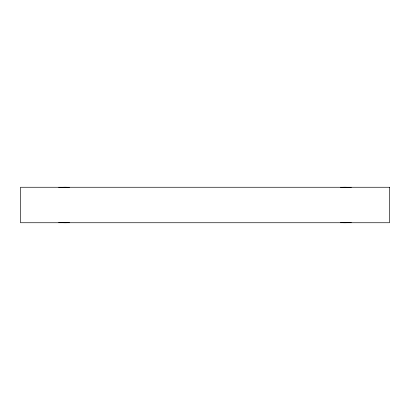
<?xml version="1.0" encoding="UTF-8"?>
<svg xmlns="http://www.w3.org/2000/svg" width="410" height="410" viewBox="0 0 410 410"><rect width="100%" height="100%" fill="white"/><g stroke="black" fill="none" stroke-linecap="round" stroke-linejoin="round"><path stroke-width="0.61" d="M351.308 187.539A15.436 1.563 5.9 0 0 344.728 187.262A15.436 1.563 5.9 0 0 340.592 187.611M340.592 222.384A15.436 1.563 -5.9 0 0 344.728 222.732A15.436 1.563 -5.9 0 0 351.308 222.456M58.691 187.539A15.436 1.563 -5.9 0 1 65.272 187.262A15.436 1.563 -5.9 0 1 69.408 187.611M69.408 222.384A15.436 1.563 5.9 0 1 65.272 222.732A15.436 1.563 5.9 0 1 58.691 222.456M389.5 187.257L20.5 187.257L20.5 222.743L389.5 222.743L389.5 187.257"/></g></svg>
